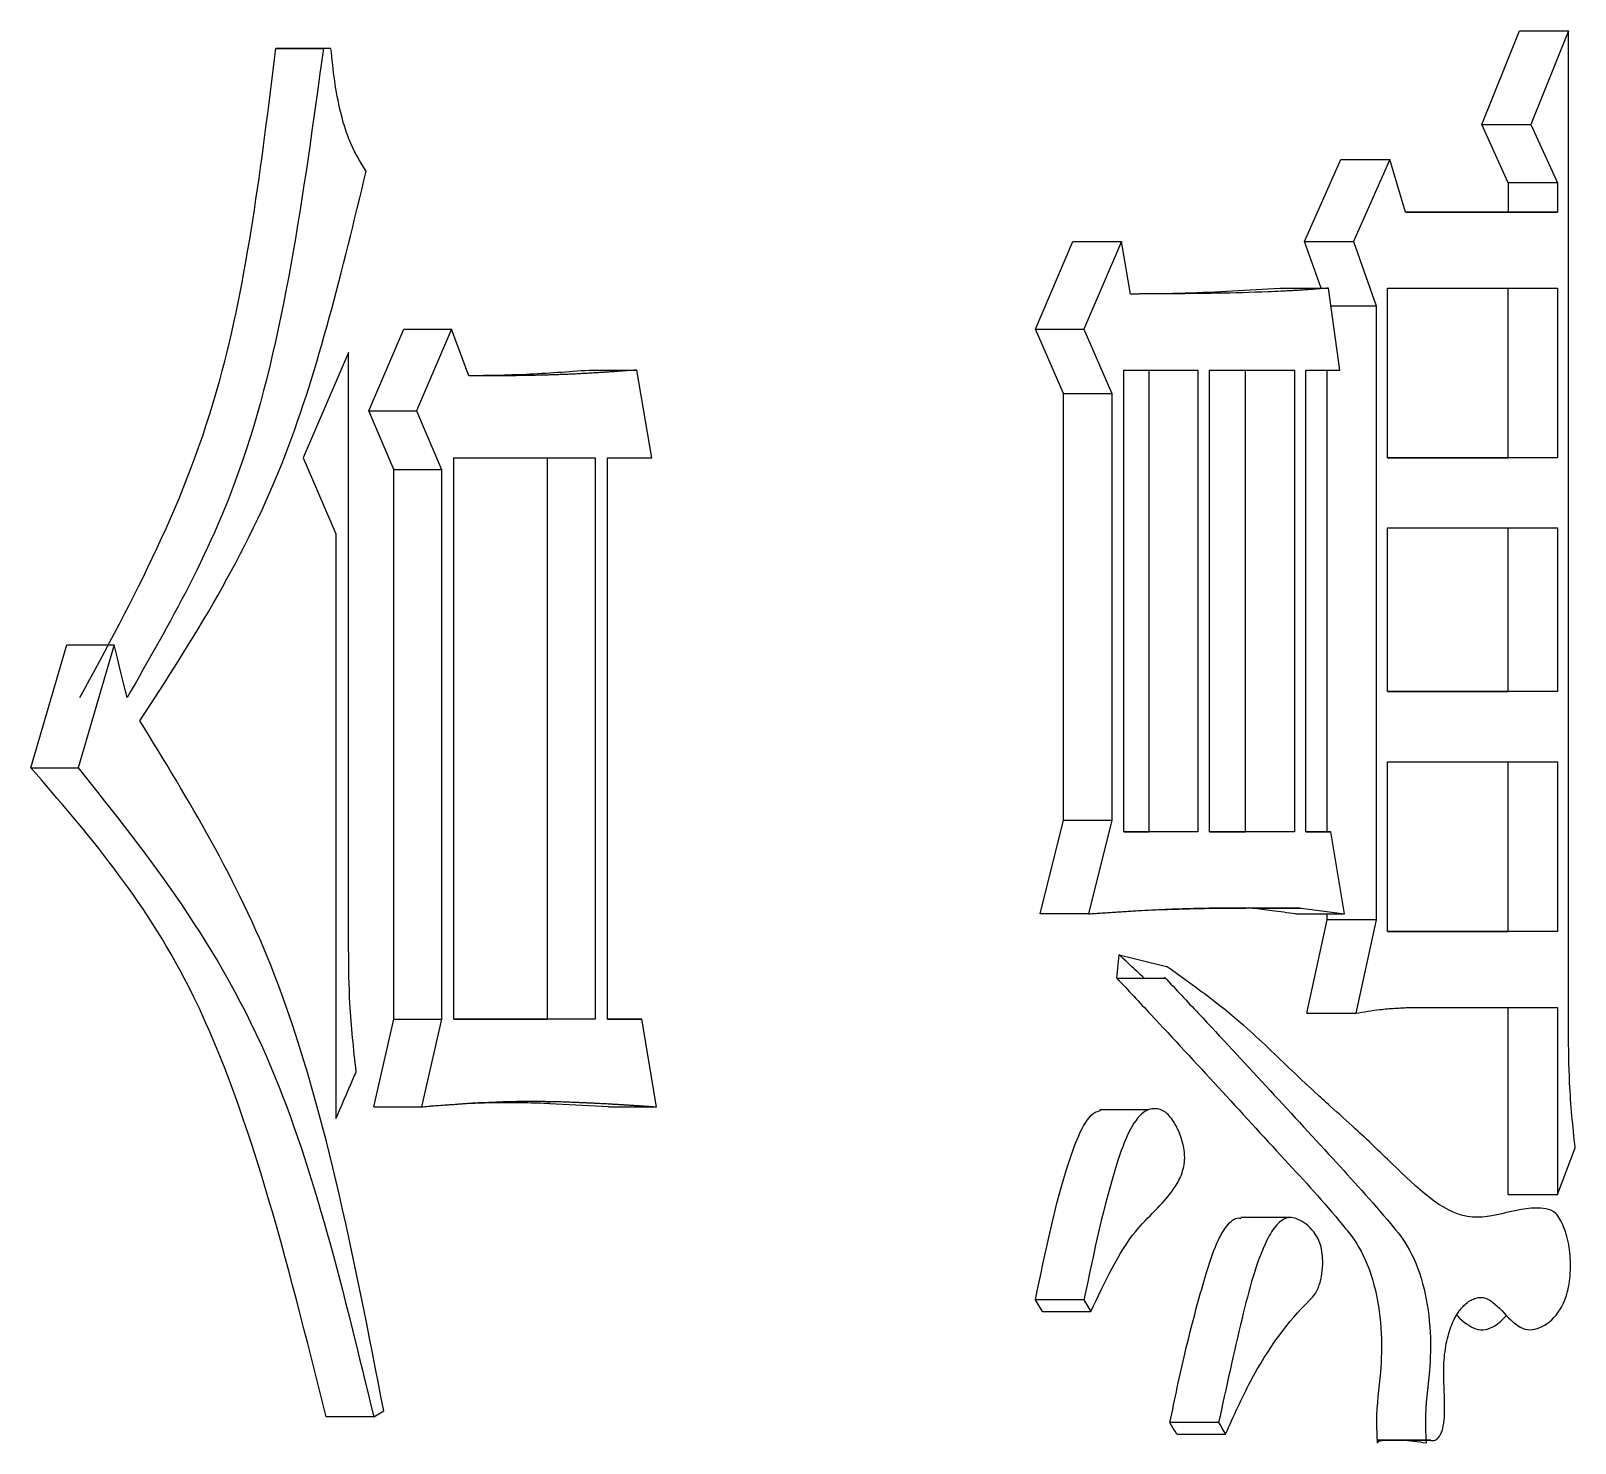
# Model space of a CAD drawing. Header units: millimetres. Extents: x 2371 to 4515, y 843 to 2359.
# Drawn here: x 3292.694 to 3295.55, y 1074.893 to 1077.506 of the extents above; entities that cross this region are included whole.
import ezdxf

# ---------------------------------------------------------------- set-up
doc = ezdxf.new("R2010")
doc.units = ezdxf.units.MM

msp = doc.modelspace()

# ---------------------------------------------------------------- linework, layer by layer
at = {"color": 7, "linetype": 'Continuous', "lineweight": 25}
for p, q in [((3295.3774, 1077.3326), (3295.4469, 1077.5057)), ((3295.4469, 1077.5057), (3295.5378, 1077.5057)), ((3295.5378, 1077.5057), (3295.4682, 1077.3326)), ((3295.5378, 1075.6559), (3295.5378, 1077.5057)), ((3293.1473, 1077.4732), (3293.2352, 1077.4732)), ((3293.2492, 1077.4732), (3293.1613, 1077.4732)), ((3293.2492, 1077.4732), (3293.2352, 1077.4732)), ((3295.3774, 1077.3326), (3295.4682, 1077.3326)), ((3295.4265, 1077.2244), (3295.3774, 1077.3326)), ((3295.4682, 1077.3326), (3295.5174, 1077.2244)), ((3295.0499, 1077.1162), (3295.1168, 1077.2677)), ((3295.1168, 1077.2677), (3295.2073, 1077.2677)), ((3295.2073, 1077.2677), (3295.1403, 1077.1162)), ((3295.2365, 1077.1703), (3295.2073, 1077.2677)), ((3295.5174, 1077.2244), (3295.4265, 1077.2244)), ((3295.4265, 1077.2244), (3295.4265, 1077.1703)), ((3295.5174, 1077.2244), (3295.5174, 1077.1703)), ((3295.4265, 1077.1703), (3295.5174, 1077.1703)), ((3294.5521, 1076.954), (3294.6211, 1077.1162)), ((3294.6211, 1077.1162), (3294.7109, 1077.1162)), ((3294.7109, 1077.1162), (3294.6418, 1076.954)), ((3294.7281, 1077.0189), (3294.7109, 1077.1162)), ((3295.0499, 1077.1162), (3295.1403, 1077.1162)), ((3295.0804, 1077.0297), (3295.0499, 1077.1162)), ((3295.1403, 1077.1162), (3295.1822, 1076.9972)), ((3295.0038, 1077.0297), (3295.0941, 1077.0297)), ((3295.1151, 1076.8782), (3295.0941, 1077.0297)), ((3295.2031, 1076.716), (3295.2031, 1077.0297)), ((3295.2031, 1077.0297), (3295.5174, 1077.0297)), ((3295.4265, 1076.716), (3295.4265, 1077.0297)), ((3295.5174, 1077.0297), (3295.5174, 1076.716)), ((3295.0986, 1076.9972), (3295.1822, 1076.9972)), ((3295.1822, 1076.9972), (3295.1822, 1075.8614)), ((3293.3192, 1076.8025), (3293.3839, 1076.9539)), ((3293.3839, 1076.9539), (3293.4721, 1076.9539)), ((3293.4721, 1076.9539), (3293.4073, 1076.8025)), ((3293.5043, 1076.8674), (3293.4721, 1076.9539)), ((3294.5521, 1076.954), (3294.6418, 1076.954)), ((3294.6038, 1076.835), (3294.5521, 1076.954)), ((3294.6418, 1076.954), (3294.6936, 1076.835)), ((3293.2819, 1076.9107), (3293.1978, 1076.7159)), ((3293.2819, 1075.8073), (3293.2819, 1076.9107)), ((3293.7265, 1076.8782), (3293.8152, 1076.8782)), ((3293.8424, 1076.716), (3293.8152, 1076.8782)), ((3294.7152, 1076.0237), (3294.7152, 1076.8782)), ((3294.7152, 1076.8782), (3294.8524, 1076.8782)), ((3294.7624, 1076.0237), (3294.7624, 1076.8782)), ((3294.8524, 1076.8782), (3294.8524, 1076.0237)), ((3294.8738, 1076.0237), (3294.8738, 1076.8782)), ((3294.8738, 1076.8782), (3295.0308, 1076.8782)), ((3294.9406, 1076.0237), (3294.9406, 1076.8782)), ((3295.0308, 1076.8782), (3295.0308, 1076.0237)), ((3295.0519, 1076.8782), (3295.1151, 1076.8782)), ((3295.0519, 1076.0237), (3295.0519, 1076.8782)), ((3295.0918, 1076.0237), (3295.0918, 1076.8782)), ((3294.6038, 1076.835), (3294.6936, 1076.835)), ((3294.6038, 1076.0453), (3294.6038, 1076.835)), ((3294.6936, 1076.835), (3294.6936, 1076.0453)), ((3293.3192, 1076.8025), (3293.4073, 1076.8025)), ((3293.3654, 1076.6943), (3293.3192, 1076.8025)), ((3293.4073, 1076.8025), (3293.4536, 1076.6943)), ((3293.1978, 1076.7159), (3293.2585, 1076.5753)), ((3293.4767, 1076.7159), (3293.7379, 1076.716)), ((3293.4767, 1075.6775), (3293.4767, 1076.7159)), ((3293.6494, 1075.6775), (3293.6494, 1076.716)), ((3293.7379, 1076.716), (3293.7379, 1075.6775)), ((3293.7607, 1076.716), (3293.8424, 1076.716)), ((3293.7607, 1075.6775), (3293.7607, 1076.716)), ((3295.5174, 1076.716), (3295.2031, 1076.716)), ((3295.2031, 1076.716), (3295.4265, 1076.716)), ((3295.5174, 1076.716), (3295.4265, 1076.716)), ((3293.3654, 1076.6943), (3293.4536, 1076.6943)), ((3293.3654, 1075.6775), (3293.3654, 1076.6943)), ((3293.4536, 1076.6943), (3293.4536, 1075.6775)), ((3293.2585, 1076.5753), (3293.2585, 1075.4936)), ((3295.2031, 1076.2833), (3295.2031, 1076.5862)), ((3295.2031, 1076.5862), (3295.5174, 1076.5862)), ((3295.4265, 1076.2833), (3295.4265, 1076.5862)), ((3295.5174, 1076.5862), (3295.5173, 1076.2833)), ((3292.6943, 1076.1426), (3292.761, 1076.3698)), ((3292.761, 1076.3698), (3292.8484, 1076.3698)), ((3292.8484, 1076.3698), (3292.7816, 1076.1426)), ((3295.5173, 1076.2833), (3295.2031, 1076.2833)), ((3295.2031, 1076.2833), (3295.4265, 1076.2833)), ((3295.5173, 1076.2833), (3295.4265, 1076.2833)), ((3295.2031, 1075.8398), (3295.2031, 1076.1535)), ((3295.2031, 1076.1535), (3295.5173, 1076.1535)), ((3295.4265, 1075.8398), (3295.4265, 1076.1535)), ((3295.5173, 1076.1535), (3295.5173, 1075.8398)), ((3294.5607, 1075.8722), (3294.6038, 1076.0453)), ((3294.6038, 1076.0453), (3294.6936, 1076.0453)), ((3294.6936, 1076.0453), (3294.6504, 1075.8722)), ((3294.8524, 1076.0237), (3294.7152, 1076.0237)), ((3294.7152, 1076.0237), (3294.7624, 1076.0237)), ((3294.8524, 1076.0237), (3294.7624, 1076.0237)), ((3295.0308, 1076.0237), (3294.8738, 1076.0237)), ((3294.8738, 1076.0237), (3294.9406, 1076.0237)), ((3295.0308, 1076.0237), (3294.9406, 1076.0237)), ((3295.0983, 1076.0237), (3295.0519, 1076.0237)), ((3295.0519, 1076.0237), (3295.0983, 1076.0237)), ((3295.1235, 1075.8722), (3295.0983, 1076.0237)), ((3294.9533, 1075.883), (3294.9454, 1075.8831)), ((3294.9533, 1075.883), (3295.0435, 1075.883)), ((3295.0435, 1075.883), (3295.1235, 1075.8722)), ((3294.6504, 1075.8722), (3294.5607, 1075.8722)), ((3295.0331, 1075.8722), (3295.1235, 1075.8722)), ((3295.0541, 1075.6883), (3295.0918, 1075.8614)), ((3295.0918, 1075.8614), (3295.0918, 1075.8722)), ((3295.1822, 1075.8614), (3295.0918, 1075.8614)), ((3295.1822, 1075.8614), (3295.1445, 1075.6883)), ((3295.5173, 1075.8398), (3295.2031, 1075.8398)), ((3295.2031, 1075.8398), (3295.4265, 1075.8398)), ((3295.5173, 1075.8398), (3295.4265, 1075.8398)), ((3294.7026, 1075.7532), (3294.7069, 1075.7965)), ((3294.7069, 1075.7965), (3294.7947, 1075.7749)), ((3295.0541, 1075.6883), (3295.1445, 1075.6883)), ((3295.4265, 1075.353), (3295.4265, 1075.6992)), ((3295.5173, 1075.6992), (3295.5173, 1075.353)), ((3293.3285, 1075.5152), (3293.3654, 1075.6775)), ((3293.3654, 1075.6775), (3293.4536, 1075.6775)), ((3293.4536, 1075.6775), (3293.4166, 1075.5152)), ((3293.7379, 1075.6775), (3293.4767, 1075.6775)), ((3293.4767, 1075.6775), (3293.6494, 1075.6775)), ((3293.7379, 1075.6775), (3293.6494, 1075.6775)), ((3293.8242, 1075.6775), (3293.7607, 1075.6775)), ((3293.7607, 1075.6775), (3293.8242, 1075.6775)), ((3293.8514, 1075.5152), (3293.8242, 1075.6775)), ((3293.3285, 1075.5152), (3293.4166, 1075.5152)), ((3293.7627, 1075.5152), (3293.6537, 1075.5206)), ((3293.7627, 1075.5152), (3293.8514, 1075.5152)), ((3294.7612, 1075.5098), (3294.6713, 1075.5098)), ((3295.5173, 1075.353), (3295.55, 1075.4395)), ((3295.0227, 1075.3104), (3294.9316, 1075.3104)), ((3294.565, 1075.1367), (3294.5521, 1075.1583)), ((3294.6418, 1075.1583), (3294.6547, 1075.1367)), ((3294.565, 1075.1367), (3294.6547, 1075.1367)), ((3293.3284, 1074.9419), (3293.2404, 1074.9419)), ((3293.3284, 1074.9419), (3293.347, 1074.9527)), ((3294.8908, 1074.9312), (3294.8007, 1074.9312)), ((3294.8135, 1074.9095), (3294.9035, 1074.9095)), ((3295.2823, 1074.8987), (3295.1917, 1074.8987))]:
    msp.add_line(p, q, dxfattribs=at)
at = {"color": 7, "linetype": 'Continuous', "lineweight": 25, "flags": 128}
for points in [[(3293.1613, 1077.4732), (3293.1535, 1077.4732), (3293.1473, 1077.4732)], [(3292.8722, 1076.2724), (3292.8663, 1076.2968), (3292.8603, 1076.3211), (3292.8544, 1076.3454), (3292.8484, 1076.3698)], [(3294.7026, 1075.7532), (3294.743, 1075.7532), (3294.7678, 1075.7532), (3294.7925, 1075.7532)], [(3295.4265, 1075.353), (3295.4492, 1075.353), (3295.4719, 1075.353), (3295.4946, 1075.353), (3295.5173, 1075.353)], [(3294.6418, 1075.1583), (3294.6085, 1075.1583), (3294.5803, 1075.1583), (3294.5521, 1075.1583)], [(3294.8135, 1074.9095), (3294.8103, 1074.915), (3294.807, 1074.9205), (3294.8008, 1074.9312)], [(3294.8908, 1074.9312), (3294.894, 1074.9257), (3294.8988, 1074.9176), (3294.9036, 1074.9095)]]:
    msp.add_lwpolyline(points, dxfattribs=at)
at = {"color": 7, "linetype": 'Continuous', "lineweight": 25}
for points, knots in [([(3292.7848, 1076.2724), (3292.8832, 1076.4532), (3293.0622, 1076.7818), (3293.1209, 1077.2586), (3293.1473, 1077.4732)], [0, 0, 0, 0, 0.549905, 1, 1, 1, 1]), ([(3293.2352, 1077.4732), (3293.1982, 1077.2021), (3293.1332, 1076.7254), (3292.9509, 1076.409), (3292.8722, 1076.2724)], [0, 0, 0, 0, 0.568428, 1, 1, 1, 1]), ([(3293.3145, 1077.246), (3293.303, 1077.2644), (3293.2839, 1077.295), (3293.2661, 1077.356), (3293.2554, 1077.4129), (3293.2513, 1077.453), (3293.2492, 1077.4732)], [0, 0, 0, 0, 0.329917, 0.550134, 0.774051, 1, 1, 1, 1]), ([(3292.896, 1076.2291), (3292.9939, 1076.3805), (3293.1716, 1076.6552), (3293.2702, 1077.063), (3293.3145, 1077.246)], [0, 0, 0, 0, 0.5512468, 1, 1, 1, 1]), ([(3295.5174, 1077.1703), (3295.4763, 1077.1703), (3295.3833, 1077.1703), (3295.2891, 1077.1703), (3295.2365, 1077.1703)], [0, 0, 0, 0, 0.44202, 1, 1, 1, 1]), ([(3295.2365, 1077.1703), (3295.2479, 1077.1703), (3295.3118, 1077.1703), (3295.3748, 1077.1703), (3295.4265, 1077.1703)], [0, 0, 0, 0, 0.178373, 1, 1, 1, 1]), ([(3295.0941, 1077.0297), (3295.0921, 1077.0295), (3295.0863, 1077.0291), (3295.0765, 1077.0284), (3295.0647, 1077.0275), (3295.055, 1077.0267), (3295.0471, 1077.0262), (3295.0412, 1077.0258), (3295.0354, 1077.0254), (3295.0295, 1077.0251), (3295.0236, 1077.0248), (3295.0177, 1077.0245), (3295.0118, 1077.0242), (3295, 1077.0237), (3294.9587, 1077.022), (3294.9113, 1077.0205), (3294.8697, 1077.02), (3294.8578, 1077.0199), (3294.8519, 1077.0198), (3294.8459, 1077.0197), (3294.84, 1077.0197), (3294.834, 1077.0196), (3294.828, 1077.0195), (3294.8221, 1077.0195), (3294.8161, 1077.0194), (3294.8101, 1077.0194), (3294.8042, 1077.0193), (3294.7982, 1077.0193), (3294.7922, 1077.0192), (3294.7862, 1077.0192), (3294.7813, 1077.0192), (3294.7773, 1077.0191), (3294.7743, 1077.0191), (3294.7713, 1077.0191), (3294.7683, 1077.0191), (3294.7653, 1077.0191), (3294.7623, 1077.019), (3294.7593, 1077.019), (3294.7563, 1077.019), (3294.7533, 1077.019), (3294.7503, 1077.019), (3294.7473, 1077.019), (3294.7444, 1077.0189), (3294.7414, 1077.0189), (3294.7384, 1077.0189), (3294.7354, 1077.0189), (3294.7319, 1077.0189), (3294.7295, 1077.0189), (3294.7281, 1077.0189)], [0, 0, 0, 0, 0.0162043, 0.0486129, 0.0810215, 0.1134301, 0.1296344, 0.1458387, 0.1620431, 0.1782474, 0.1944517, 0.210656, 0.2268603, 0.2430646, 0.3078819, 0.5671533, 0.6319705, 0.6481748, 0.6643791, 0.6805834, 0.6967877, 0.712992, 0.7291963, 0.7454006, 0.7616049, 0.7778092, 0.7940136, 0.8102179, 0.8264222, 0.8426265, 0.8588308, 0.8669329, 0.8750351, 0.8831372, 0.8912394, 0.8993415, 0.9074437, 0.9155458, 0.923648, 0.9317501, 0.9398523, 0.9479544, 0.9560566, 0.9641588, 0.9722609, 0.9803631, 0.9884652, 1, 1, 1, 1]), ([(3294.7324, 1077.0195), (3294.7329, 1077.0195), (3294.7653, 1077.0197), (3294.8562, 1077.0206), (3294.9457, 1077.0261), (3295.0038, 1077.0297)], [0, 0, 0, 0, 0.005708, 0.354347, 1, 1, 1, 1]), ([(3293.5041, 1076.868), (3293.5395, 1076.8686), (3293.614, 1076.8699), (3293.6878, 1076.8754), (3293.7265, 1076.8782)], [0, 0, 0, 0, 0.474595, 1, 1, 1, 1]), ([(3293.8152, 1076.8782), (3293.8089, 1076.8778), (3293.7994, 1076.8771), (3293.7868, 1076.8762), (3293.7774, 1076.8755), (3293.7679, 1076.8749), (3293.7584, 1076.8743), (3293.7489, 1076.8736), (3293.741, 1076.8732), (3293.7347, 1076.8728), (3293.73, 1076.8725), (3293.7252, 1076.8722), (3293.7205, 1076.8719), (3293.7157, 1076.8717), (3293.711, 1076.8714), (3293.7062, 1076.8712), (3293.7015, 1076.8709), (3293.6967, 1076.8707), (3293.692, 1076.8705), (3293.6872, 1076.8703), (3293.6825, 1076.8701), (3293.6777, 1076.8699), (3293.673, 1076.8697), (3293.6682, 1076.8695), (3293.6634, 1076.8694), (3293.6587, 1076.8692), (3293.6539, 1076.8691), (3293.6492, 1076.8689), (3293.6444, 1076.8688), (3293.6396, 1076.8687), (3293.6348, 1076.8686), (3293.6301, 1076.8685), (3293.6253, 1076.8684), (3293.6205, 1076.8683), (3293.6158, 1076.8682), (3293.611, 1076.8681), (3293.6062, 1076.868), (3293.6014, 1076.868), (3293.5967, 1076.8679), (3293.5919, 1076.8678), (3293.5871, 1076.8678), (3293.5807, 1076.8677), (3293.5743, 1076.8677), (3293.568, 1076.8676), (3293.5632, 1076.8676), (3293.5584, 1076.8676), (3293.5536, 1076.8675), (3293.5488, 1076.8675), (3293.544, 1076.8675), (3293.5392, 1076.8675), (3293.5344, 1076.8675), (3293.5296, 1076.8674), (3293.5256, 1076.8674), (3293.5224, 1076.8674), (3293.52, 1076.8674), (3293.5176, 1076.8674), (3293.5152, 1076.8674), (3293.5128, 1076.8674), (3293.5104, 1076.8674), (3293.5076, 1076.8674), (3293.5056, 1076.8674), (3293.5043, 1076.8674)], [0, 0, 0, 0, 0.061285, 0.091928, 0.12257, 0.153213, 0.183855, 0.214498, 0.24514, 0.260462, 0.275783, 0.291104, 0.306426, 0.321747, 0.337068, 0.352389, 0.367711, 0.383032, 0.398353, 0.413674, 0.428996, 0.444317, 0.459638, 0.47496, 0.490281, 0.505602, 0.520923, 0.536245, 0.551566, 0.566887, 0.582209, 0.59753, 0.612851, 0.628172, 0.643494, 0.658815, 0.674136, 0.689457, 0.704779, 0.7201, 0.735421, 0.750743, 0.781385, 0.796706, 0.812028, 0.827349, 0.84267, 0.857991, 0.873313, 0.888634, 0.903955, 0.919277, 0.934598, 0.942258, 0.949919, 0.95758, 0.96524, 0.972901, 0.980562, 0.988222, 1, 1, 1, 1]), ([(3293.347, 1074.9527), (3293.2911, 1075.2403), (3293.1925, 1075.7473), (3292.9855, 1076.0836), (3292.896, 1076.2291)], [0, 0, 0, 0, 0.567325, 1, 1, 1, 1]), ([(3293.2404, 1074.9419), (3293.1679, 1075.2322), (3293.0406, 1075.7422), (3292.7986, 1076.0221), (3292.6943, 1076.1426)], [0, 0, 0, 0, 0.569361, 1, 1, 1, 1]), ([(3292.6944, 1076.1426), (3292.7017, 1076.1426), (3292.7164, 1076.1426), (3292.7455, 1076.1426), (3292.7672, 1076.1426), (3292.7816, 1076.1426)], [0, 0, 0, 0, 0.252356, 0.504904, 1, 1, 1, 1]), ([(3292.7816, 1076.1426), (3292.9123, 1075.9787), (3293.1501, 1075.6805), (3293.273, 1075.1713), (3293.3284, 1074.9419)], [0, 0, 0, 0, 0.549466, 1, 1, 1, 1]), ([(3294.6504, 1075.8722), (3294.6525, 1075.8724), (3294.6557, 1075.8726), (3294.6609, 1075.873), (3294.6662, 1075.8733), (3294.6725, 1075.8737), (3294.6788, 1075.8742), (3294.6851, 1075.8746), (3294.6914, 1075.875), (3294.6998, 1075.8756), (3294.7103, 1075.8763), (3294.7229, 1075.8771), (3294.7354, 1075.8779), (3294.7606, 1075.8793), (3294.7898, 1075.8808), (3294.819, 1075.8818), (3294.8336, 1075.8822), (3294.844, 1075.8825), (3294.8544, 1075.8827), (3294.8669, 1075.883), (3294.8793, 1075.8832), (3294.8918, 1075.8833), (3294.9042, 1075.8834), (3294.9167, 1075.8835), (3294.9291, 1075.8836), (3294.9415, 1075.8836), (3294.9518, 1075.8836), (3294.9601, 1075.8836), (3294.9663, 1075.8835), (3294.9725, 1075.8835), (3294.9787, 1075.8835), (3294.9849, 1075.8835), (3294.9911, 1075.8834), (3294.9973, 1075.8834), (3295.0034, 1075.8833), (3295.0096, 1075.8833), (3295.0158, 1075.8833), (3295.0209, 1075.8832), (3295.0251, 1075.8832), (3295.0281, 1075.8832), (3295.0312, 1075.8831), (3295.0343, 1075.8831), (3295.0369, 1075.8831), (3295.0399, 1075.8831), (3295.042, 1075.8831), (3295.0435, 1075.883)], [0, 0, 0, 0, 0.015876, 0.023814, 0.03969, 0.055566, 0.071442, 0.087319, 0.103195, 0.119071, 0.150823, 0.182575, 0.214327, 0.246079, 0.373089, 0.436594, 0.468346, 0.484222, 0.515974, 0.547726, 0.579478, 0.611231, 0.642983, 0.674735, 0.706487, 0.738239, 0.769992, 0.785868, 0.801744, 0.81762, 0.833496, 0.849372, 0.865248, 0.881124, 0.897, 0.912876, 0.928753, 0.944629, 0.952567, 0.960505, 0.968443, 0.976381, 0.984319, 0.988288, 1, 1, 1, 1]), ([(3294.7615, 1075.8793), (3294.7987, 1075.8806), (3294.8546, 1075.8826), (3294.9145, 1075.883), (3294.9484, 1075.8831), (3294.9495, 1075.8831), (3294.9496, 1075.8831)], [0, 0, 0, 0, 0.566483, 0.851975, 0.981634, 1, 1, 1, 1]), ([(3295.0331, 1075.8722), (3295.0259, 1075.8732), (3295.0115, 1075.8752), (3294.9849, 1075.8788), (3294.9655, 1075.8814), (3294.9533, 1075.883)], [0, 0, 0, 0, 0.271354, 0.542708, 1, 1, 1, 1]), ([(3293.2958, 1075.5801), (3293.2913, 1075.622), (3293.2831, 1075.6968), (3293.2822, 1075.7735), (3293.2819, 1075.8073)], [0, 0, 0, 0, 0.559043, 1, 1, 1, 1]), ([(3294.7533, 1075.7532), (3294.7444, 1075.7615), (3294.7308, 1075.7741), (3294.7159, 1075.788), (3294.7096, 1075.7939), (3294.7077, 1075.7957), (3294.7071, 1075.7963), (3294.7069, 1075.7965)], [0, 0, 0, 0, 0.57762, 0.877327, 0.960792, 0.985928, 1, 1, 1, 1]), ([(3295.2823, 1074.8987), (3295.2852, 1074.8981), (3295.2911, 1074.8969), (3295.2981, 1074.9038), (3295.3027, 1074.912), (3295.3064, 1074.9232), (3295.3094, 1074.9474), (3295.3084, 1074.978), (3295.3074, 1075.0059), (3295.3067, 1075.0343), (3295.3091, 1075.0681), (3295.3182, 1075.1054), (3295.3318, 1075.1342), (3295.3484, 1075.1529), (3295.3663, 1075.1629), (3295.3908, 1075.1633), (3295.4187, 1075.1336), (3295.4524, 1075.0988), (3295.4895, 1075.105), (3295.516, 1075.1276), (3295.5304, 1075.1553), (3295.5363, 1075.1727), (3295.54, 1075.1922), (3295.5417, 1075.2134), (3295.5415, 1075.235), (3295.5393, 1075.2562), (3295.535, 1075.276), (3295.5292, 1075.2935), (3295.5222, 1075.3082), (3295.5114, 1075.3227), (3295.4537, 1075.3391), (3295.3506, 1075.274), (3295.2337, 1075.3886), (3295.1512, 1075.4684), (3295.108, 1075.5067), (3295.0851, 1075.5275), (3295.0616, 1075.549), (3295.0131, 1075.5945), (3294.9217, 1075.6843), (3294.8426, 1075.7407), (3294.7947, 1075.7749)], [0, 0, 0, 0, 0.007428, 0.015109, 0.018668, 0.022262, 0.030315, 0.045537, 0.055335, 0.060934, 0.076504, 0.091913, 0.106834, 0.123007, 0.138661, 0.154166, 0.18521, 0.21654, 0.248061, 0.27952, 0.288103, 0.295996, 0.3036, 0.311361, 0.319284, 0.327009, 0.334918, 0.343372, 0.351316, 0.359048, 0.375174, 0.500216, 0.624957, 0.687444, 0.729472, 0.742369, 0.749853, 0.793377, 0.874708, 1, 1, 1, 1]), ([(3294.7026, 1075.7532), (3294.7235, 1075.7309), (3294.8281, 1075.6194), (3294.9675, 1075.467), (3295.0971, 1075.3263), (3295.1559, 1075.2527), (3295.1821, 1075.182), (3295.1935, 1075.1003), (3295.1909, 1075.0172), (3295.1807, 1074.9512), (3295.1834, 1074.9068), (3295.1842, 1074.8932)], [0, 0, 0, 0, 0.102435, 0.512153, 0.690818, 0.751837, 0.813676, 0.86765, 0.91383, 0.973479, 1, 1, 1, 1]), ([(3294.7908, 1075.755), (3294.8117, 1075.7327), (3294.9163, 1075.6213), (3295.0562, 1075.4697), (3295.1859, 1075.3275), (3295.2453, 1075.2547), (3295.2721, 1075.1845), (3295.2839, 1075.1027), (3295.2817, 1075.0185), (3295.2712, 1074.9518), (3295.2739, 1074.9068), (3295.2748, 1074.8932)], [0, 0, 0, 0, 0.102062, 0.510275, 0.689515, 0.750609, 0.812535, 0.866745, 0.912849, 0.973626, 1, 1, 1, 1]), ([(3295.1445, 1075.6883), (3295.1593, 1075.6909), (3295.1835, 1075.6952), (3295.2169, 1075.6977), (3295.2355, 1075.6987), (3295.2448, 1075.6992)], [0, 0, 0, 0, 0.443386, 0.721661, 1, 1, 1, 1]), ([(3295.2448, 1075.6992), (3295.2905, 1075.6992), (3295.382, 1075.6992), (3295.4722, 1075.6992), (3295.5173, 1075.6992)], [0, 0, 0, 0, 0.499996, 1, 1, 1, 1]), ([(3295.55, 1075.4395), (3295.546, 1075.4793), (3295.5387, 1075.5504), (3295.5381, 1075.6236), (3295.5378, 1075.6559)], [0, 0, 0, 0, 0.558835, 1, 1, 1, 1]), ([(3293.2585, 1075.4936), (3293.2639, 1075.5059), (3293.2728, 1075.5265), (3293.2852, 1075.5554), (3293.2923, 1075.5719), (3293.2958, 1075.5801)], [0, 0, 0, 0, 0.428307, 0.714154, 1, 1, 1, 1]), ([(3293.4166, 1075.5152), (3293.4209, 1075.5156), (3293.4275, 1075.5163), (3293.4385, 1075.5171), (3293.4494, 1075.518), (3293.4603, 1075.5188), (3293.4713, 1075.5195), (3293.48, 1075.5201), (3293.4887, 1075.5208), (3293.4953, 1075.5213), (3293.5084, 1075.5222), (3293.5542, 1075.5254), (3293.5998, 1075.5259), (3293.641, 1075.5256), (3293.6497, 1075.5254), (3293.6584, 1075.5253), (3293.667, 1075.5251), (3293.6757, 1075.5248), (3293.6843, 1075.5245), (3293.6908, 1075.5243), (3293.6962, 1075.5241), (3293.7016, 1075.5239), (3293.7059, 1075.5237), (3293.7102, 1075.5235), (3293.7146, 1075.5233), (3293.7189, 1075.5231), (3293.7243, 1075.5229), (3293.7286, 1075.5227), (3293.7329, 1075.5225), (3293.7372, 1075.5223), (3293.7415, 1075.522), (3293.7469, 1075.5218), (3293.7512, 1075.5215), (3293.7555, 1075.5213), (3293.7598, 1075.5211), (3293.7641, 1075.5208), (3293.7684, 1075.5206), (3293.7727, 1075.5203), (3293.777, 1075.5201), (3293.7824, 1075.5197), (3293.7867, 1075.5195), (3293.7921, 1075.5191), (3293.7964, 1075.5189), (3293.8007, 1075.5186), (3293.805, 1075.5183), (3293.8093, 1075.518), (3293.8146, 1075.5177), (3293.8189, 1075.5174), (3293.8232, 1075.5171), (3293.8275, 1075.5168), (3293.8318, 1075.5165), (3293.8361, 1075.5162), (3293.8403, 1075.516), (3293.8454, 1075.5156), (3293.8494, 1075.5154), (3293.8514, 1075.5152)], [0, 0, 0, 0, 0.029904, 0.044856, 0.07476, 0.104664, 0.119616, 0.14952, 0.164472, 0.179424, 0.194376, 0.254184, 0.493446, 0.508398, 0.538302, 0.553254, 0.568206, 0.59811, 0.613062, 0.628014, 0.642966, 0.650442, 0.665394, 0.67287, 0.680346, 0.695298, 0.702774, 0.717726, 0.725202, 0.732678, 0.74763, 0.755106, 0.770057, 0.777533, 0.785009, 0.799961, 0.807437, 0.814913, 0.829865, 0.837341, 0.852293, 0.859769, 0.874721, 0.882197, 0.889673, 0.904625, 0.912101, 0.927053, 0.934529, 0.942005, 0.956957, 0.964433, 0.971909, 0.985954, 1, 1, 1, 1]), ([(3293.4977, 1075.5214), (3293.5207, 1075.5225), (3293.5547, 1075.5241), (3293.6196, 1075.523), (3293.6446, 1075.5223), (3293.6555, 1075.5219), (3293.6545, 1075.5219), (3293.6541, 1075.5219)], [0, 0, 0, 0, 0.522823, 0.776202, 0.909765, 0.965766, 1, 1, 1, 1]), ([(3294.6547, 1075.1367), (3294.6806, 1075.1917), (3294.7264, 1075.2891), (3294.7917, 1075.3358), (3294.8204, 1075.3834), (3294.8265, 1075.4038), (3294.8287, 1075.4218), (3294.8266, 1075.4411), (3294.8206, 1075.4625), (3294.8097, 1075.4868), (3294.7929, 1075.5078), (3294.7722, 1075.5139), (3294.7479, 1075.5063), (3294.7233, 1075.4702), (3294.683, 1075.3567), (3294.66, 1075.2462), (3294.6418, 1075.1583)], [0, 0, 0, 0, 0.207454, 0.367231, 0.400729, 0.416588, 0.431291, 0.448091, 0.466661, 0.497247, 0.538505, 0.578637, 0.620092, 0.68235, 0.74713, 1, 1, 1, 1]), ([(3294.5521, 1075.1583), (3294.5703, 1075.2466), (3294.5931, 1075.3576), (3294.6335, 1075.4694), (3294.6549, 1075.504), (3294.6688, 1075.5074), (3294.6722, 1075.5082)], [0, 0, 0, 0, 0.631295, 0.792978, 0.948304, 1, 1, 1, 1]), ([(3294.9036, 1074.9096), (3294.9186, 1074.9431), (3294.9643, 1075.0445), (3295.0232, 1075.1238), (3295.0693, 1075.1676), (3295.0775, 1075.1849), (3295.0823, 1075.2063), (3295.0838, 1075.2282), (3295.0824, 1075.2483), (3295.0778, 1075.266), (3295.0648, 1075.2892), (3295.0446, 1075.3057), (3295.0197, 1075.3135), (3294.9977, 1075.2998), (3294.9645, 1075.2439), (3294.9302, 1075.1133), (3294.9047, 1074.9956), (3294.8908, 1074.9312)], [0, 0, 0, 0, 0.118686, 0.359193, 0.382947, 0.402076, 0.42122, 0.441112, 0.455767, 0.470498, 0.490907, 0.5484, 0.590659, 0.633123, 0.67426, 0.821854, 1, 1, 1, 1]), ([(3294.8007, 1074.9312), (3294.8098, 1074.9747), (3294.8294, 1075.0691), (3294.859, 1075.1792), (3294.8844, 1075.2602), (3294.9053, 1075.2966), (3294.9216, 1075.3113), (3294.9306, 1075.3093), (3294.9319, 1075.309)], [0, 0, 0, 0, 0.286852, 0.622404, 0.772133, 0.876755, 0.981673, 1, 1, 1, 1]), ([(3295.331, 1075.1299), (3295.3328, 1075.1281), (3295.3455, 1075.1156), (3295.3708, 1075.0974), (3295.4015, 1075.1069), (3295.4181, 1075.1242), (3295.4236, 1075.1298)], [0, 0, 0, 0, 0.062707, 0.42903, 0.814411, 1, 1, 1, 1]), ([(3295.2748, 1074.8932), (3295.2595, 1074.8952), (3295.2327, 1074.8987), (3295.2033, 1074.8989), (3295.1885, 1074.897), (3295.185, 1074.8952), (3295.1843, 1074.8942), (3295.1842, 1074.8936), (3295.1842, 1074.8933), (3295.1842, 1074.8932)], [0, 0, 0, 0, 0.493604, 0.861876, 0.955662, 0.982084, 0.991539, 0.995796, 1, 1, 1, 1]), ([(3295.1917, 1074.8987), (3295.1901, 1074.8987), (3295.1876, 1074.8987), (3295.185, 1074.8987), (3295.1844, 1074.8987), (3295.1844, 1074.8987), (3295.1844, 1074.8987), (3295.1893, 1074.8987), (3295.2078, 1074.8987), (3295.2377, 1074.8987), (3295.2642, 1074.8987), (3295.2823, 1074.8987)], [0, 0, 0, 0, 0.098172, 0.149995, 0.155806, 0.157687, 0.15895, 0.159405, 0.360072, 0.564643, 1, 1, 1, 1])]:
    msp.add_open_spline(points, degree=3, knots=knots, dxfattribs=at)

doc.saveas('drawing.dxf')
